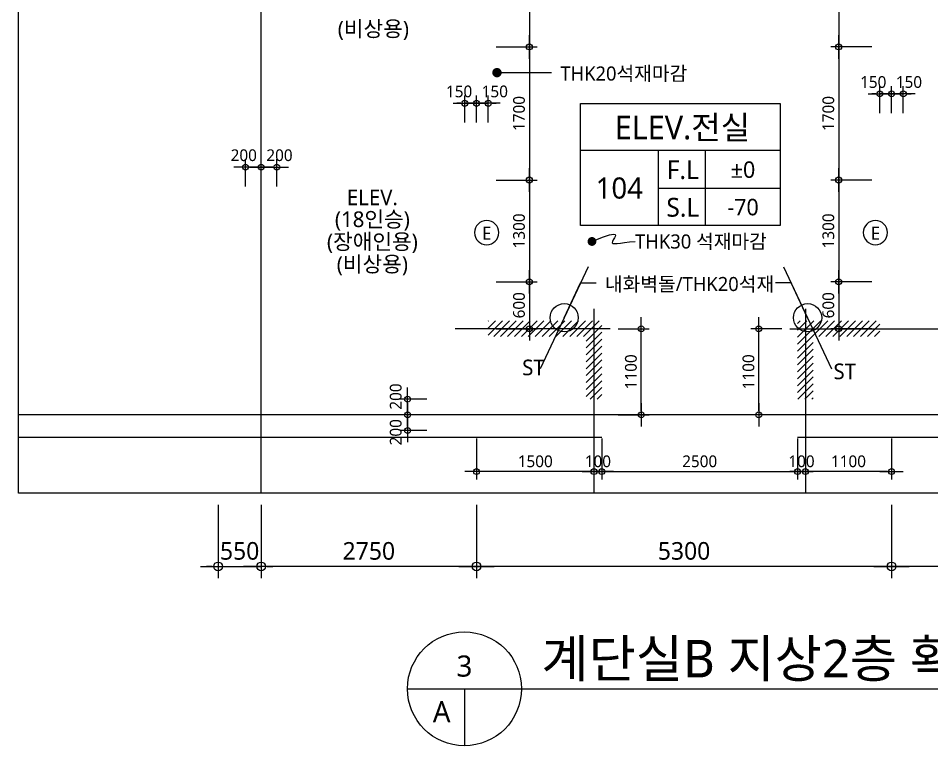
# Model space of a CAD drawing. Header units: millimetres. Extents: x 81033 to 452328, y -17390 to 42241.
# Drawn here: x 172845 to 184510, y 1348 to 10641 of the extents above; entities that cross this region are included whole.
import ezdxf
from ezdxf.enums import TextEntityAlignment as Align

# ---------------------------------------------------------------- set-up
doc = ezdxf.new("R2010")
doc.units = ezdxf.units.MM
doc.header["$LTSCALE"] = 100
doc.header["$MEASUREMENT"] = 0
doc.header["$PDSIZE"] = -10
doc.linetypes.add('CEN', pattern=[62, 60, -1, 0, -1])
doc.layers.get('0').update_dxf_attribs({"linetype": 'CONTINUOUS'})
doc.layers.get('Defpoints').update_dxf_attribs({"color": 171, "linetype": 'CONTINUOUS'})
for name, color, linetype in [('CEN(ST)', 1, 'CEN'), ('HAT 253', 253, 'CONTINUOUS'), ('INS', 251, 'BATTING'), ('LED', 7, 'CONTINUOUS'), ('NDIM', 7, 'CONTINUOUS'), ('SYM', 7, 'CONTINUOUS'), ('TEXT', 3, 'CONTINUOUS'), ('TEXT(MIN)', 7, 'CONTINUOUS'), ('TEXT(NOTE小)', 1, 'CONTINUOUS'), ('TEXT(노트)', 7, 'CONTINUOUS'), ('TEXT(실명)', 3, 'CONTINUOUS'), ('TEXT-기입', 6, 'CONTINUOUS'), ('TITLE', 7, 'CONTINUOUS')]:
    doc.layers.add(name, color=color, linetype=linetype)
doc.styles.add('CGS', font='cgse', dxfattribs={"bigfont": 'cgs'})
doc.styles.add('나눔바른고딕', font='NanumBarunGothic.ttf')
doc.linetypes.add('BATTING', pattern='A,0.0001,-0.1,[134,ltypeshp.shx,S=0.1,R=0,X=-0.1,Y=0],-0.2,[134,ltypeshp.shx,S=0.1,R=180,X=0.1,Y=0],-0.1', length=0.4001)
doc.dimstyles.new('NDIM 1200', dxfattribs={"dimscale": 75, "dimtxt": 3, "dimasz": 1, "dimexe": 2, "dimexo": 2, "dimgap": 1, "dimtad": 1, "dimdec": 0, "dimdsep": 46, "dimtxsty": 'CGS', "dimblk": 'DOT0', "dimcen": 1, "dimdle": 8, "dimclrd": 256, "dimclre": 256, "dimclrt": 256, "dimadec": 0, "dimazin": 0, "dimtfac": 1, "dimtdec": 0, "dimtix": 1, "dimtmove": 2, "dimatfit": 3, "dimldrblk": 'DOT0', "dimfxl": 1, "dimtolj": 1, "dimtzin": 0, "dimlwd": -1, "dimlwe": -1, "dimarcsym": 0})
pattern_1 = [(225, (194869.37, 37288.91), (44.19417, -44.19417), [])]

# ---------------------------------------------------------------- blocks, each defined once
blk = doc.blocks.new('DOT0')
blk.add_line((-3, 0), (3, 0))
at = {"color": 6}
blk.add_circle((0, 0), 0.75, dxfattribs=at)
blk = doc.blocks.new('*D117')
at = {"layer": 'Defpoints', "color": 0, "ltscale": 0.4, "transparency": 16777216}
for p in [(172847, 15775), (170798, 6075), (172847, 6075)]:
    blk.add_point(p, dxfattribs=at)
at = {"layer": 'NDIM', "ltscale": 0.4, "transparency": 16777216}
for p, q in [((172697, 15775), (170648, 15775)), ((170798, 15700), (170798, 6150)), ((172697, 6075), (170648, 6075))]:
    blk.add_line(p, q, dxfattribs=at)
at = {"layer": 'NDIM', "ltscale": 0.4, "transparency": 16777216, "xscale": 75, "yscale": 75, "zscale": 75}
for p, rotation in [((170798, 15775), 90), ((170798, 6075), 270)]:
    blk.add_blockref('DOT0', p, dxfattribs=dict(at, rotation=rotation))
at = {"layer": 'NDIM', "ltscale": 0.4, "transparency": 16777216, "insert": (170600, 10925), "char_height": 225, "attachment_point": 5, "rotation": 90, "style": '나눔바른고딕'}
blk.add_mtext('\\A1;9700', dxfattribs=at)
blk = doc.blocks.new('*D118')
at = {"layer": 'Defpoints', "color": 0, "ltscale": 0.4, "transparency": 16777216}
for p in [(170798, 6075), (172847, 6075), (172847, 5575)]:
    blk.add_point(p, dxfattribs=at)
at = {"layer": 'NDIM', "ltscale": 0.4, "transparency": 16777216}
for p, q in [((170798, 6150), (170798, 6225)), ((172697, 6075), (170648, 6075)), ((170798, 5575), (170798, 6075)), ((172697, 5575), (170648, 5575)), ((170798, 5500), (170798, 5425))]:
    blk.add_line(p, q, dxfattribs=at)
at = {"layer": 'NDIM', "ltscale": 0.4, "transparency": 16777216, "xscale": 75, "yscale": 75, "zscale": 75}
for p, rotation in [((170798, 6075), 270), ((170798, 5575), 90)]:
    blk.add_blockref('DOT0', p, dxfattribs=dict(at, rotation=rotation))
at = {"layer": 'NDIM', "ltscale": 0.4, "transparency": 16777216, "insert": (170600, 5825), "char_height": 225, "attachment_point": 5, "rotation": 90, "style": '나눔바른고딕'}
blk.add_mtext('\\A1;500', dxfattribs=at)
blk = doc.blocks.new('*D120')
at = {"layer": 'Defpoints', "color": 0, "ltscale": 0.4, "transparency": 16777216}
for p in [(172847, 12475), (171323, 6075), (172847, 6075)]:
    blk.add_point(p, dxfattribs=at)
at = {"layer": 'NDIM', "ltscale": 0.4, "transparency": 16777216}
for p, q in [((172697, 12475), (171173, 12475)), ((171323, 12400), (171323, 6150)), ((172697, 6075), (171173, 6075))]:
    blk.add_line(p, q, dxfattribs=at)
at = {"layer": 'NDIM', "ltscale": 0.4, "transparency": 16777216, "xscale": 75, "yscale": 75, "zscale": 75}
for p, rotation in [((171323, 12475), 90), ((171323, 6075), 270)]:
    blk.add_blockref('DOT0', p, dxfattribs=dict(at, rotation=rotation))
at = {"layer": 'NDIM', "ltscale": 0.4, "transparency": 16777216, "insert": (171125, 9275), "char_height": 225, "attachment_point": 5, "rotation": 90, "style": '나눔바른고딕'}
blk.add_mtext('\\A1;6400', dxfattribs=at)
blk = doc.blocks.new('*D121')
at = {"layer": 'Defpoints', "color": 0, "ltscale": 0.4, "transparency": 16777216}
for p in [(178697, 4575), (183997, 4575), (178697, 3639)]:
    blk.add_point(p, dxfattribs=at)
at = {"layer": 'NDIM', "ltscale": 0.4, "transparency": 16777216}
for p, q in [((178697, 4425), (178697, 3489)), ((183997, 4425), (183997, 3489)), ((183922, 3639), (178772, 3639))]:
    blk.add_line(p, q, dxfattribs=at)
at = {"layer": 'NDIM', "ltscale": 0.4, "transparency": 16777216, "xscale": 75, "yscale": 75, "zscale": 75, "rotation": 180}
blk.add_blockref('DOT0', (178697, 3639), dxfattribs=at)
at = {"layer": 'NDIM', "ltscale": 0.4, "transparency": 16777216, "xscale": 75, "yscale": 75, "zscale": 75}
blk.add_blockref('DOT0', (183997, 3639), dxfattribs=at)
at = {"layer": 'NDIM', "ltscale": 0.4, "transparency": 16777216, "insert": (181347, 3836), "char_height": 225, "attachment_point": 5, "style": '나눔바른고딕'}
blk.add_mtext('\\A1;5300', dxfattribs=at)
blk = doc.blocks.new('*D122')
at = {"layer": 'Defpoints', "color": 0, "ltscale": 0.4, "transparency": 16777216}
for p in [(175947, 4575), (178697, 4575), (175947, 3639)]:
    blk.add_point(p, dxfattribs=at)
at = {"layer": 'NDIM', "ltscale": 0.4, "transparency": 16777216}
for p, q in [((175947, 4425), (175947, 3489)), ((178697, 4425), (178697, 3489)), ((178622, 3639), (176022, 3639))]:
    blk.add_line(p, q, dxfattribs=at)
at = {"layer": 'NDIM', "ltscale": 0.4, "transparency": 16777216, "xscale": 75, "yscale": 75, "zscale": 75, "rotation": 180}
blk.add_blockref('DOT0', (175947, 3639), dxfattribs=at)
at = {"layer": 'NDIM', "ltscale": 0.4, "transparency": 16777216, "xscale": 75, "yscale": 75, "zscale": 75}
blk.add_blockref('DOT0', (178697, 3639), dxfattribs=at)
at = {"layer": 'NDIM', "ltscale": 0.4, "transparency": 16777216, "insert": (177322, 3836), "char_height": 225, "attachment_point": 5, "style": '나눔바른고딕'}
blk.add_mtext('\\A1;2750', dxfattribs=at)
blk = doc.blocks.new('*D123')
at = {"layer": 'Defpoints', "color": 0, "ltscale": 0.4, "transparency": 16777216}
for p in [(175397, 4575), (175947, 4575), (175947, 3639)]:
    blk.add_point(p, dxfattribs=at)
at = {"layer": 'NDIM', "ltscale": 0.4, "transparency": 16777216}
for p, q in [((175397, 4425), (175397, 3489)), ((175947, 4425), (175947, 3489)), ((175322, 3639), (175247, 3639)), ((175397, 3639), (175947, 3639)), ((176022, 3639), (176097, 3639))]:
    blk.add_line(p, q, dxfattribs=at)
at = {"layer": 'NDIM', "ltscale": 0.4, "transparency": 16777216, "xscale": 75, "yscale": 75, "zscale": 75}
blk.add_blockref('DOT0', (175397, 3639), dxfattribs=at)
at = {"layer": 'NDIM', "ltscale": 0.4, "transparency": 16777216, "xscale": 75, "yscale": 75, "zscale": 75, "rotation": 180}
blk.add_blockref('DOT0', (175947, 3639), dxfattribs=at)
at = {"layer": 'NDIM', "ltscale": 0.4, "transparency": 16777216, "insert": (175672, 3836), "char_height": 225, "attachment_point": 5, "style": '나눔바른고딕'}
blk.add_mtext('\\A1;550', dxfattribs=at)
blk = doc.blocks.new('*D465')
at = {"layer": 'Defpoints', "color": 0, "ltscale": 0.4, "transparency": 16777216}
for p in [(176147, 8740), (175947, 8392), (176147, 8392)]:
    blk.add_point(p, dxfattribs=at)
at = {"layer": 'NDIM', "ltscale": 0.4, "transparency": 16777216}
for p, q in [((175947, 8492), (175947, 8840)), ((176147, 8492), (176147, 8840)), ((175997, 8740), (176097, 8740))]:
    blk.add_line(p, q, dxfattribs=at)
at = {"layer": 'NDIM', "ltscale": 0.4, "transparency": 16777216, "xscale": 50, "yscale": 50, "zscale": 50, "rotation": 180}
blk.add_blockref('DOT0', (175947, 8740), dxfattribs=at)
at = {"layer": 'NDIM', "ltscale": 0.4, "transparency": 16777216, "xscale": 50, "yscale": 50, "zscale": 50}
blk.add_blockref('DOT0', (176147, 8740), dxfattribs=at)
at = {"layer": 'NDIM', "ltscale": 0.4, "transparency": 16777216, "insert": (176181, 8891), "char_height": 150, "attachment_point": 5, "style": '나눔바른고딕'}
blk.add_mtext('\\A1;200', dxfattribs=at)
blk = doc.blocks.new('*D466')
at = {"layer": 'Defpoints', "color": 0, "ltscale": 0.4, "transparency": 16777216}
for p in [(175747, 8740), (175747, 8392), (175947, 8392)]:
    blk.add_point(p, dxfattribs=at)
at = {"layer": 'NDIM', "ltscale": 0.4, "transparency": 16777216}
for p, q in [((175747, 8492), (175747, 8840)), ((175947, 8492), (175947, 8840)), ((175897, 8740), (175797, 8740))]:
    blk.add_line(p, q, dxfattribs=at)
at = {"layer": 'NDIM', "ltscale": 0.4, "transparency": 16777216, "xscale": 50, "yscale": 50, "zscale": 50, "rotation": 180}
blk.add_blockref('DOT0', (175747, 8740), dxfattribs=at)
at = {"layer": 'NDIM', "ltscale": 0.4, "transparency": 16777216, "xscale": 50, "yscale": 50, "zscale": 50}
blk.add_blockref('DOT0', (175947, 8740), dxfattribs=at)
at = {"layer": 'NDIM', "ltscale": 0.4, "transparency": 16777216, "insert": (175725, 8891), "char_height": 150, "attachment_point": 5, "style": '나눔바른고딕'}
blk.add_mtext('\\A1;200', dxfattribs=at)
blk = doc.blocks.new('*D467')
at = {"layer": 'Defpoints', "color": 0, "ltscale": 0.4, "transparency": 16777216}
for p in [(178847, 9555), (178697, 9208), (178847, 9208)]:
    blk.add_point(p, dxfattribs=at)
at = {"layer": 'NDIM', "ltscale": 0.4, "transparency": 16777216}
for p, q in [((178697, 9308), (178697, 9655)), ((178847, 9308), (178847, 9655)), ((178647, 9555), (178597, 9555)), ((178697, 9555), (178847, 9555)), ((178897, 9555), (178947, 9555))]:
    blk.add_line(p, q, dxfattribs=at)
at = {"layer": 'NDIM', "ltscale": 0.4, "transparency": 16777216, "xscale": 50, "yscale": 50, "zscale": 50}
blk.add_blockref('DOT0', (178697, 9555), dxfattribs=at)
at = {"layer": 'NDIM', "ltscale": 0.4, "transparency": 16777216, "xscale": 50, "yscale": 50, "zscale": 50, "rotation": 180}
blk.add_blockref('DOT0', (178847, 9555), dxfattribs=at)
at = {"layer": 'NDIM', "ltscale": 0.4, "transparency": 16777216, "insert": (178931, 9706), "char_height": 150, "attachment_point": 5, "style": '나눔바른고딕'}
blk.add_mtext('\\A1;150', dxfattribs=at)
blk = doc.blocks.new('*D468')
at = {"layer": 'Defpoints', "color": 0, "ltscale": 0.4, "transparency": 16777216}
for p in [(178547, 9555), (178547, 9208), (178697, 9208)]:
    blk.add_point(p, dxfattribs=at)
at = {"layer": 'NDIM', "ltscale": 0.4, "transparency": 16777216}
for p, q in [((178547, 9308), (178547, 9655)), ((178697, 9308), (178697, 9655)), ((178497, 9555), (178447, 9555)), ((178697, 9555), (178547, 9555)), ((178747, 9555), (178797, 9555))]:
    blk.add_line(p, q, dxfattribs=at)
at = {"layer": 'NDIM', "ltscale": 0.4, "transparency": 16777216, "xscale": 50, "yscale": 50, "zscale": 50}
blk.add_blockref('DOT0', (178547, 9555), dxfattribs=at)
at = {"layer": 'NDIM', "ltscale": 0.4, "transparency": 16777216, "xscale": 50, "yscale": 50, "zscale": 50, "rotation": 180}
blk.add_blockref('DOT0', (178697, 9555), dxfattribs=at)
at = {"layer": 'NDIM', "ltscale": 0.4, "transparency": 16777216, "insert": (178475, 9706), "char_height": 150, "attachment_point": 5, "style": '나눔바른고딕'}
blk.add_mtext('\\A1;150', dxfattribs=at)
blk = doc.blocks.new('*D469')
at = {"layer": 'Defpoints', "color": 0, "ltscale": 0.4, "transparency": 16777216}
for p in [(178847, 11575), (178847, 10275), (179372, 10275)]:
    blk.add_point(p, dxfattribs=at)
at = {"layer": 'NDIM', "ltscale": 0.4, "transparency": 16777216}
for p, q in [((178947, 11575), (179472, 11575)), ((179372, 11525), (179372, 10325)), ((178947, 10275), (179472, 10275))]:
    blk.add_line(p, q, dxfattribs=at)
at = {"layer": 'NDIM', "ltscale": 0.4, "transparency": 16777216, "xscale": 50, "yscale": 50, "zscale": 50}
for p, rotation in [((179372, 11575), 90), ((179372, 10275), 270)]:
    blk.add_blockref('DOT0', p, dxfattribs=dict(at, rotation=rotation))
at = {"layer": 'NDIM', "ltscale": 0.4, "transparency": 16777216, "insert": (179240, 10925), "char_height": 150, "attachment_point": 5, "rotation": 90, "style": '나눔바른고딕'}
blk.add_mtext('\\A1;1300', dxfattribs=at)
blk = doc.blocks.new('*D470')
at = {"layer": 'Defpoints', "color": 0, "ltscale": 0.4, "transparency": 16777216}
for p in [(178847, 10275), (178847, 8575), (179372, 8575)]:
    blk.add_point(p, dxfattribs=at)
at = {"layer": 'NDIM', "ltscale": 0.4, "transparency": 16777216}
for p, q in [((178947, 10275), (179472, 10275)), ((179372, 10225), (179372, 8625)), ((178947, 8575), (179472, 8575))]:
    blk.add_line(p, q, dxfattribs=at)
at = {"layer": 'NDIM', "ltscale": 0.4, "transparency": 16777216, "xscale": 50, "yscale": 50, "zscale": 50}
for p, rotation in [((179372, 10275), 90), ((179372, 8575), 270)]:
    blk.add_blockref('DOT0', p, dxfattribs=dict(at, rotation=rotation))
at = {"layer": 'NDIM', "ltscale": 0.4, "transparency": 16777216, "insert": (179240, 9425), "char_height": 150, "attachment_point": 5, "rotation": 90, "style": '나눔바른고딕'}
blk.add_mtext('\\A1;1700', dxfattribs=at)
blk = doc.blocks.new('*D471')
at = {"layer": 'Defpoints', "color": 0, "ltscale": 0.4, "transparency": 16777216}
for p in [(178847, 8575), (178847, 7275), (179372, 7275)]:
    blk.add_point(p, dxfattribs=at)
at = {"layer": 'NDIM', "ltscale": 0.4, "transparency": 16777216}
for p, q in [((178947, 8575), (179472, 8575)), ((179372, 8525), (179372, 7325)), ((178947, 7275), (179472, 7275))]:
    blk.add_line(p, q, dxfattribs=at)
at = {"layer": 'NDIM', "ltscale": 0.4, "transparency": 16777216, "xscale": 50, "yscale": 50, "zscale": 50}
for p, rotation in [((179372, 8575), 90), ((179372, 7275), 270)]:
    blk.add_blockref('DOT0', p, dxfattribs=dict(at, rotation=rotation))
at = {"layer": 'NDIM', "ltscale": 0.4, "transparency": 16777216, "insert": (179240, 7925), "char_height": 150, "attachment_point": 5, "rotation": 90, "style": '나눔바른고딕'}
blk.add_mtext('\\A1;1300', dxfattribs=at)
blk = doc.blocks.new('*D472')
at = {"layer": 'Defpoints', "color": 0, "ltscale": 0.4, "transparency": 16777216}
for p in [(178847, 7275), (178847, 6675), (179372, 6675)]:
    blk.add_point(p, dxfattribs=at)
at = {"layer": 'NDIM', "ltscale": 0.4, "transparency": 16777216}
for p, q in [((178947, 7275), (179472, 7275)), ((179372, 7225), (179372, 6725)), ((178947, 6675), (179472, 6675))]:
    blk.add_line(p, q, dxfattribs=at)
at = {"layer": 'NDIM', "ltscale": 0.4, "transparency": 16777216, "xscale": 50, "yscale": 50, "zscale": 50}
for p, rotation in [((179372, 7275), 90), ((179372, 6675), 270)]:
    blk.add_blockref('DOT0', p, dxfattribs=dict(at, rotation=rotation))
at = {"layer": 'NDIM', "ltscale": 0.4, "transparency": 16777216, "insert": (179240, 6975), "char_height": 150, "attachment_point": 5, "rotation": 90, "style": '나눔바른고딕'}
blk.add_mtext('\\A1;600', dxfattribs=at)
blk = doc.blocks.new('*D474')
at = {"layer": 'Defpoints', "color": 0, "ltscale": 0.4, "transparency": 16777216}
for p in [(183847, 9675), (183847, 9328), (183997, 9328)]:
    blk.add_point(p, dxfattribs=at)
at = {"layer": 'NDIM', "ltscale": 0.4, "transparency": 16777216}
for p, q in [((183847, 9428), (183847, 9775)), ((183997, 9428), (183997, 9775)), ((183797, 9675), (183747, 9675)), ((183997, 9675), (183847, 9675)), ((184047, 9675), (184097, 9675))]:
    blk.add_line(p, q, dxfattribs=at)
at = {"layer": 'NDIM', "ltscale": 0.4, "transparency": 16777216, "xscale": 50, "yscale": 50, "zscale": 50}
blk.add_blockref('DOT0', (183847, 9675), dxfattribs=at)
at = {"layer": 'NDIM', "ltscale": 0.4, "transparency": 16777216, "xscale": 50, "yscale": 50, "zscale": 50, "rotation": 180}
blk.add_blockref('DOT0', (183997, 9675), dxfattribs=at)
at = {"layer": 'NDIM', "ltscale": 0.4, "transparency": 16777216, "insert": (183763, 9826), "char_height": 150, "attachment_point": 5, "style": '나눔바른고딕'}
blk.add_mtext('\\A1;150', dxfattribs=at)
blk = doc.blocks.new('*D475')
at = {"layer": 'Defpoints', "color": 0, "ltscale": 0.4, "transparency": 16777216}
for p in [(184147, 9675), (183997, 9328), (184147, 9328)]:
    blk.add_point(p, dxfattribs=at)
at = {"layer": 'NDIM', "ltscale": 0.4, "transparency": 16777216}
for p, q in [((183997, 9428), (183997, 9775)), ((184147, 9428), (184147, 9775)), ((183947, 9675), (183897, 9675)), ((183997, 9675), (184147, 9675)), ((184197, 9675), (184247, 9675))]:
    blk.add_line(p, q, dxfattribs=at)
at = {"layer": 'NDIM', "ltscale": 0.4, "transparency": 16777216, "xscale": 50, "yscale": 50, "zscale": 50}
blk.add_blockref('DOT0', (183997, 9675), dxfattribs=at)
at = {"layer": 'NDIM', "ltscale": 0.4, "transparency": 16777216, "xscale": 50, "yscale": 50, "zscale": 50, "rotation": 180}
blk.add_blockref('DOT0', (184147, 9675), dxfattribs=at)
at = {"layer": 'NDIM', "ltscale": 0.4, "transparency": 16777216, "insert": (184219, 9826), "char_height": 150, "attachment_point": 5, "style": '나눔바른고딕'}
blk.add_mtext('\\A1;150', dxfattribs=at)
blk = doc.blocks.new('*D476')
at = {"layer": 'Defpoints', "color": 0, "ltscale": 0.4, "transparency": 16777216}
for p in [(183847, 11575), (183322, 10275), (183847, 10275)]:
    blk.add_point(p, dxfattribs=at)
at = {"layer": 'NDIM', "ltscale": 0.4, "transparency": 16777216}
for p, q in [((183747, 11575), (183222, 11575)), ((183322, 11525), (183322, 10325)), ((183747, 10275), (183222, 10275))]:
    blk.add_line(p, q, dxfattribs=at)
at = {"layer": 'NDIM', "ltscale": 0.4, "transparency": 16777216, "xscale": 50, "yscale": 50, "zscale": 50}
for p, rotation in [((183322, 11575), 90), ((183322, 10275), 270)]:
    blk.add_blockref('DOT0', p, dxfattribs=dict(at, rotation=rotation))
at = {"layer": 'NDIM', "ltscale": 0.4, "transparency": 16777216, "insert": (183190, 10925), "char_height": 150, "attachment_point": 5, "rotation": 90, "style": '나눔바른고딕'}
blk.add_mtext('\\A1;1300', dxfattribs=at)
blk = doc.blocks.new('*D477')
at = {"layer": 'Defpoints', "color": 0, "ltscale": 0.4, "transparency": 16777216}
for p in [(183847, 10275), (183322, 8575), (183847, 8575)]:
    blk.add_point(p, dxfattribs=at)
at = {"layer": 'NDIM', "ltscale": 0.4, "transparency": 16777216}
for p, q in [((183747, 10275), (183222, 10275)), ((183322, 10225), (183322, 8625)), ((183747, 8575), (183222, 8575))]:
    blk.add_line(p, q, dxfattribs=at)
at = {"layer": 'NDIM', "ltscale": 0.4, "transparency": 16777216, "xscale": 50, "yscale": 50, "zscale": 50}
for p, rotation in [((183322, 10275), 90), ((183322, 8575), 270)]:
    blk.add_blockref('DOT0', p, dxfattribs=dict(at, rotation=rotation))
at = {"layer": 'NDIM', "ltscale": 0.4, "transparency": 16777216, "insert": (183190, 9425), "char_height": 150, "attachment_point": 5, "rotation": 90, "style": '나눔바른고딕'}
blk.add_mtext('\\A1;1700', dxfattribs=at)
blk = doc.blocks.new('*D478')
at = {"layer": 'Defpoints', "color": 0, "ltscale": 0.4, "transparency": 16777216}
for p in [(183847, 8575), (183322, 7275), (183847, 7275)]:
    blk.add_point(p, dxfattribs=at)
at = {"layer": 'NDIM', "ltscale": 0.4, "transparency": 16777216}
for p, q in [((183747, 8575), (183222, 8575)), ((183322, 8525), (183322, 7325)), ((183747, 7275), (183222, 7275))]:
    blk.add_line(p, q, dxfattribs=at)
at = {"layer": 'NDIM', "ltscale": 0.4, "transparency": 16777216, "xscale": 50, "yscale": 50, "zscale": 50}
for p, rotation in [((183322, 8575), 90), ((183322, 7275), 270)]:
    blk.add_blockref('DOT0', p, dxfattribs=dict(at, rotation=rotation))
at = {"layer": 'NDIM', "ltscale": 0.4, "transparency": 16777216, "insert": (183190, 7925), "char_height": 150, "attachment_point": 5, "rotation": 90, "style": '나눔바른고딕'}
blk.add_mtext('\\A1;1300', dxfattribs=at)
blk = doc.blocks.new('*D479')
at = {"layer": 'Defpoints', "color": 0, "ltscale": 0.4, "transparency": 16777216}
for p in [(183847, 7275), (183322, 6675), (183847, 6675)]:
    blk.add_point(p, dxfattribs=at)
at = {"layer": 'NDIM', "ltscale": 0.4, "transparency": 16777216}
for p, q in [((183747, 7275), (183222, 7275)), ((183322, 7225), (183322, 6725)), ((183747, 6675), (183222, 6675))]:
    blk.add_line(p, q, dxfattribs=at)
at = {"layer": 'NDIM', "ltscale": 0.4, "transparency": 16777216, "xscale": 50, "yscale": 50, "zscale": 50}
for p, rotation in [((183322, 7275), 90), ((183322, 6675), 270)]:
    blk.add_blockref('DOT0', p, dxfattribs=dict(at, rotation=rotation))
at = {"layer": 'NDIM', "ltscale": 0.4, "transparency": 16777216, "insert": (183190, 6975), "char_height": 150, "attachment_point": 5, "rotation": 90, "style": '나눔바른고딕'}
blk.add_mtext('\\A1;600', dxfattribs=at)
blk = doc.blocks.new('*D484')
at = {"layer": 'Defpoints', "color": 0, "ltscale": 0.4, "transparency": 16777216}
for p in [(182897, 5375), (183997, 5375), (182897, 4850)]:
    blk.add_point(p, dxfattribs=at)
at = {"layer": 'NDIM', "ltscale": 0.4, "transparency": 16777216}
for p, q in [((182897, 5275), (182897, 4750)), ((183997, 5275), (183997, 4750)), ((183947, 4850), (182947, 4850))]:
    blk.add_line(p, q, dxfattribs=at)
at = {"layer": 'NDIM', "ltscale": 0.4, "transparency": 16777216, "xscale": 50, "yscale": 50, "zscale": 50, "rotation": 180}
blk.add_blockref('DOT0', (182897, 4850), dxfattribs=at)
at = {"layer": 'NDIM', "ltscale": 0.4, "transparency": 16777216, "xscale": 50, "yscale": 50, "zscale": 50}
blk.add_blockref('DOT0', (183997, 4850), dxfattribs=at)
at = {"layer": 'NDIM', "ltscale": 0.4, "transparency": 16777216, "insert": (183447, 4981), "char_height": 150, "attachment_point": 5, "style": '나눔바른고딕'}
blk.add_mtext('\\A1;1100', dxfattribs=at)
blk = doc.blocks.new('*D485')
at = {"layer": 'Defpoints', "color": 0, "ltscale": 0.4, "transparency": 16777216}
for p in [(178697, 5375), (180197, 5375), (178697, 4850)]:
    blk.add_point(p, dxfattribs=at)
at = {"layer": 'NDIM', "ltscale": 0.4, "transparency": 16777216}
for p, q in [((178697, 5275), (178697, 4750)), ((180197, 5275), (180197, 4750)), ((180147, 4850), (178747, 4850))]:
    blk.add_line(p, q, dxfattribs=at)
at = {"layer": 'NDIM', "ltscale": 0.4, "transparency": 16777216, "xscale": 50, "yscale": 50, "zscale": 50, "rotation": 180}
blk.add_blockref('DOT0', (178697, 4850), dxfattribs=at)
at = {"layer": 'NDIM', "ltscale": 0.4, "transparency": 16777216, "xscale": 50, "yscale": 50, "zscale": 50}
blk.add_blockref('DOT0', (180197, 4850), dxfattribs=at)
at = {"layer": 'NDIM', "ltscale": 0.4, "transparency": 16777216, "insert": (179447, 4981), "char_height": 150, "attachment_point": 5, "style": '나눔바른고딕'}
blk.add_mtext('\\A1;1500', dxfattribs=at)
blk = doc.blocks.new('*D486')
at = {"layer": 'Defpoints', "color": 0, "ltscale": 0.4, "transparency": 16777216}
for p in [(180405, 6675), (180800, 6675), (180405, 5575)]:
    blk.add_point(p, dxfattribs=at)
at = {"layer": 'NDIM', "ltscale": 0.4, "transparency": 16777216}
for p, q in [((180505, 6675), (180900, 6675)), ((180800, 5625), (180800, 6625)), ((180505, 5575), (180900, 5575))]:
    blk.add_line(p, q, dxfattribs=at)
at = {"layer": 'NDIM', "ltscale": 0.4, "transparency": 16777216, "xscale": 50, "yscale": 50, "zscale": 50}
for p, rotation in [((180800, 6675), 90), ((180800, 5575), 270)]:
    blk.add_blockref('DOT0', p, dxfattribs=dict(at, rotation=rotation))
at = {"layer": 'NDIM', "ltscale": 0.4, "transparency": 16777216, "insert": (180669, 6125), "char_height": 150, "attachment_point": 5, "rotation": 90, "style": '나눔바른고딕'}
blk.add_mtext('\\A1;1100', dxfattribs=at)
blk = doc.blocks.new('*D487')
at = {"layer": 'Defpoints', "color": 0, "ltscale": 0.4, "transparency": 16777216}
for p in [(182301, 6675), (182696, 6675), (182696, 5575)]:
    blk.add_point(p, dxfattribs=at)
at = {"layer": 'NDIM', "ltscale": 0.4, "transparency": 16777216}
for p, q in [((182596, 6675), (182201, 6675)), ((182301, 5625), (182301, 6625)), ((182596, 5575), (182201, 5575))]:
    blk.add_line(p, q, dxfattribs=at)
at = {"layer": 'NDIM', "ltscale": 0.4, "transparency": 16777216, "xscale": 50, "yscale": 50, "zscale": 50}
for p, rotation in [((182301, 6675), 90), ((182301, 5575), 270)]:
    blk.add_blockref('DOT0', p, dxfattribs=dict(at, rotation=rotation))
at = {"layer": 'NDIM', "ltscale": 0.4, "transparency": 16777216, "insert": (182170, 6125), "char_height": 150, "attachment_point": 5, "rotation": 90, "style": '나눔바른고딕'}
blk.add_mtext('\\A1;1100', dxfattribs=at)
blk = doc.blocks.new('*D488')
at = {"layer": 'Defpoints', "color": 0, "ltscale": 0.4, "transparency": 16777216}
for p in [(177817, 5775), (178164, 5775), (178164, 5575)]:
    blk.add_point(p, dxfattribs=at)
at = {"layer": 'NDIM', "ltscale": 0.4, "transparency": 16777216}
for p, q in [((178064, 5775), (177717, 5775)), ((177817, 5625), (177817, 5725)), ((178064, 5575), (177717, 5575))]:
    blk.add_line(p, q, dxfattribs=at)
at = {"layer": 'NDIM', "ltscale": 0.4, "transparency": 16777216, "xscale": 50, "yscale": 50, "zscale": 50}
for p, rotation in [((177817, 5775), 90), ((177817, 5575), 270)]:
    blk.add_blockref('DOT0', p, dxfattribs=dict(at, rotation=rotation))
at = {"layer": 'NDIM', "ltscale": 0.4, "transparency": 16777216, "insert": (177666, 5809), "char_height": 150, "attachment_point": 5, "rotation": 90, "style": '나눔바른고딕'}
blk.add_mtext('\\A1;200', dxfattribs=at)
blk = doc.blocks.new('*D489')
at = {"layer": 'Defpoints', "color": 0, "ltscale": 0.4, "transparency": 16777216}
for p in [(178164, 5575), (177817, 5375), (178164, 5375)]:
    blk.add_point(p, dxfattribs=at)
at = {"layer": 'NDIM', "ltscale": 0.4, "transparency": 16777216}
for p, q in [((178064, 5575), (177717, 5575)), ((177817, 5525), (177817, 5425)), ((178064, 5375), (177717, 5375))]:
    blk.add_line(p, q, dxfattribs=at)
at = {"layer": 'NDIM', "ltscale": 0.4, "transparency": 16777216, "xscale": 50, "yscale": 50, "zscale": 50}
for p, rotation in [((177817, 5575), 90), ((177817, 5375), 270)]:
    blk.add_blockref('DOT0', p, dxfattribs=dict(at, rotation=rotation))
at = {"layer": 'NDIM', "ltscale": 0.4, "transparency": 16777216, "insert": (177666, 5353), "char_height": 150, "attachment_point": 5, "rotation": 90, "style": '나눔바른고딕'}
blk.add_mtext('\\A1;200', dxfattribs=at)
blk = doc.blocks.new('A$C51E23882')
at = {"layer": 'TITLE'}
blk.add_lwpolyline([(8500, 0), (0, 0), (0, 5200), (8500, 5200)], close=True, dxfattribs=at)
for points in [[(8500, 3200), (0, 3200)], [(3300, 3200), (3300, 0)], [(5300, 3200), (5300, 0)], [(3300, 1600), (8500, 1600)]]:
    blk.add_lwpolyline(points, dxfattribs=at)
at = {"layer": 'TITLE', "style": '나눔바른고딕'}
for s, p in [('F.L', (4352, 2378)), ('S.L', (4352, 778))]:
    blk.add_text(s, height=800, dxfattribs=at).set_placement(p, align=Align.MIDDLE)
blk = doc.blocks.new('_Dot')
at = {"color": 0, "linetype": 'ByBlock', "lineweight": -2}
blk.add_line((-0.5, 0), (-1, 0), dxfattribs=at)
at = {"color": 0, "linetype": 'ByBlock', "const_width": 0.5}
blk.add_lwpolyline([(-0.25, 0, 1), (0.25, 0, 1)], format="xyb", close=True, dxfattribs=at)
blk = doc.blocks.new('E')
at = {"layer": 'TEXT(NOTE小)'}
blk.add_circle((287, -86), 155, dxfattribs=at)
at = {"layer": 'TEXT(NOTE小)', "style": '나눔바른고딕'}
blk.add_text('E', height=165, dxfattribs=at).set_placement((288, -79), align=Align.MIDDLE_CENTER)
blk = doc.blocks.new('*D509')
at = {"layer": 'Defpoints', "color": 0, "ltscale": 0.4, "transparency": 16777216}
for p in [(180197, 5375), (180297, 5375), (180297, 4850)]:
    blk.add_point(p, dxfattribs=at)
at = {"layer": 'NDIM', "ltscale": 0.4, "transparency": 16777216}
for p, q in [((180197, 5275), (180197, 4750)), ((180297, 5275), (180297, 4750)), ((180147, 4850), (180097, 4850)), ((180197, 4850), (180297, 4850)), ((180347, 4850), (180397, 4850))]:
    blk.add_line(p, q, dxfattribs=at)
at = {"layer": 'NDIM', "ltscale": 0.4, "transparency": 16777216, "xscale": 50, "yscale": 50, "zscale": 50}
blk.add_blockref('DOT0', (180197, 4850), dxfattribs=at)
at = {"layer": 'NDIM', "ltscale": 0.4, "transparency": 16777216, "xscale": 50, "yscale": 50, "zscale": 50, "rotation": 180}
blk.add_blockref('DOT0', (180297, 4850), dxfattribs=at)
at = {"layer": 'NDIM', "ltscale": 0.4, "transparency": 16777216, "insert": (180247, 4981), "char_height": 150, "attachment_point": 5, "style": '나눔바른고딕'}
blk.add_mtext('\\A1;100', dxfattribs=at)
blk = doc.blocks.new('*D510')
at = {"layer": 'Defpoints', "color": 0, "ltscale": 0.4, "transparency": 16777216}
for p in [(180297, 5375), (182797, 5375), (182797, 4850)]:
    blk.add_point(p, dxfattribs=at)
at = {"layer": 'NDIM', "ltscale": 0.4, "transparency": 16777216}
for p, q in [((180297, 5275), (180297, 4750)), ((182797, 5275), (182797, 4750)), ((180347, 4850), (182747, 4850))]:
    blk.add_line(p, q, dxfattribs=at)
at = {"layer": 'NDIM', "ltscale": 0.4, "transparency": 16777216, "xscale": 50, "yscale": 50, "zscale": 50, "rotation": 180}
blk.add_blockref('DOT0', (180297, 4850), dxfattribs=at)
at = {"layer": 'NDIM', "ltscale": 0.4, "transparency": 16777216, "xscale": 50, "yscale": 50, "zscale": 50}
blk.add_blockref('DOT0', (182797, 4850), dxfattribs=at)
at = {"layer": 'NDIM', "ltscale": 0.4, "transparency": 16777216, "insert": (181547, 4981), "char_height": 150, "attachment_point": 5, "style": '나눔바른고딕'}
blk.add_mtext('\\A1;2500', dxfattribs=at)
blk = doc.blocks.new('*D511')
at = {"layer": 'Defpoints', "color": 0, "ltscale": 0.4, "transparency": 16777216}
for p in [(182797, 5375), (182897, 5375), (182897, 4850)]:
    blk.add_point(p, dxfattribs=at)
at = {"layer": 'NDIM', "ltscale": 0.4, "transparency": 16777216}
for p, q in [((182797, 5275), (182797, 4750)), ((182897, 5275), (182897, 4750)), ((182747, 4850), (182697, 4850)), ((182797, 4850), (182897, 4850)), ((182947, 4850), (182997, 4850))]:
    blk.add_line(p, q, dxfattribs=at)
at = {"layer": 'NDIM', "ltscale": 0.4, "transparency": 16777216, "xscale": 50, "yscale": 50, "zscale": 50}
blk.add_blockref('DOT0', (182797, 4850), dxfattribs=at)
at = {"layer": 'NDIM', "ltscale": 0.4, "transparency": 16777216, "xscale": 50, "yscale": 50, "zscale": 50, "rotation": 180}
blk.add_blockref('DOT0', (182897, 4850), dxfattribs=at)
at = {"layer": 'NDIM', "ltscale": 0.4, "transparency": 16777216, "insert": (182847, 4981), "char_height": 150, "attachment_point": 5, "style": '나눔바른고딕'}
blk.add_mtext('\\A1;100', dxfattribs=at)
blk = doc.blocks.new('*D570')
at = {"layer": 'Defpoints', "color": 0, "ltscale": 0.4, "transparency": 16777216}
for p in [(183997, 4575), (186397, 4575), (183997, 3639)]:
    blk.add_point(p, dxfattribs=at)
at = {"layer": 'NDIM', "ltscale": 0.4, "transparency": 16777216}
for p, q in [((183997, 4425), (183997, 3489)), ((186397, 4425), (186397, 3489)), ((186322, 3639), (184072, 3639))]:
    blk.add_line(p, q, dxfattribs=at)
at = {"layer": 'NDIM', "ltscale": 0.4, "transparency": 16777216, "xscale": 75, "yscale": 75, "zscale": 75, "rotation": 180}
blk.add_blockref('DOT0', (183997, 3639), dxfattribs=at)
at = {"layer": 'NDIM', "ltscale": 0.4, "transparency": 16777216, "xscale": 75, "yscale": 75, "zscale": 75}
blk.add_blockref('DOT0', (186397, 3639), dxfattribs=at)
at = {"layer": 'NDIM', "ltscale": 0.4, "transparency": 16777216, "insert": (185197, 3836), "char_height": 225, "attachment_point": 5, "style": '나눔바른고딕'}
blk.add_mtext('\\A1;2400', dxfattribs=at)

msp = doc.modelspace()

# ---------------------------------------------------------------- hatches: boundary and pattern name
at = {"layer": 'HAT 253'}
h = msp.add_hatch(dxfattribs=at)
h.set_pattern_fill('ANSI31', color=256, scale=500, angle=180)
h.set_pattern_definition(pattern_1)
h.paths.add_polyline_path([(180096.9, 5774.8), (180296.9, 5774.8), (180296.9, 6774.8), (178846.9, 6774.8), (178846.9, 6574.8), (180096.9, 6574.8)])
h = msp.add_hatch(dxfattribs=at)
h.set_pattern_fill('ANSI31', color=256, scale=500, angle=180)
h.set_pattern_definition(pattern_1)
h.paths.add_polyline_path([(182996.9, 5774.8), (182796.9, 5774.8), (182796.9, 6774.8), (183846.9, 6774.8), (183846.9, 6574.8), (182996.9, 6574.8)])

# ---------------------------------------------------------------- linework, layer by layer
at = {"layer": 'CEN(ST)', "ltscale": 10000}
for p, q in [((175946.9, 4574.8), (175946.9, 19067.4)), ((180196.9, 6931.2), (180196.9, 4574.8)), ((182896.9, 6931.2), (182896.9, 4574.8)), ((180405, 6674.8), (178426.4, 6674.8)), ((182696.4, 6674.8), (184667.5, 6674.8)), ((192346.9, 5574.8), (172846.9, 5574.8))]:
    msp.add_line(p, q, dxfattribs=at)
at = {"layer": 'Defpoints', "ltscale": 10000}
msp.add_lwpolyline([(172846.9, 19067.4), (192346.9, 19067.4), (192346.9, 4574.8), (172846.9, 4574.8)], close=True, dxfattribs=at)
at = {"layer": 'INS', "ltscale": 0.9}
for points in [[(180296.9, 5287.3), (172846.9, 5287.3)], [(186996.9, 5287.3), (182796.9, 5287.3)]]:
    msp.add_lwpolyline(points, dxfattribs=at)
at = {"layer": 'LED', "const_width": 56.2}
msp.add_lwpolyline([(180171.1, 7818.2, -1), (180171.1, 7761.9, -1)], format="xyb", close=True, dxfattribs=at)
at = {"layer": 'LED'}
msp.add_lwpolyline([(180171.1, 7790.1), (180305, 7845.9), (180393.7, 7876), (180445.4, 7885.3), (180468.2, 7878.5), (180470.1, 7860.6), (180459.4, 7836.3), (180444, 7810.6), (180432.1, 7788.2), (180430.5, 7773.1), (180440.2, 7764.9), (180461, 7762.3), (180492.7, 7764.2), (180534.9, 7769.2), (180587.4, 7776), (180650, 7783.4), (180722.3, 7790.1)], dxfattribs=at)
at = {"layer": 'NDIM', "ltscale": 10000}
msp.add_lwpolyline([(179078.3, 9946.8), (179655.3, 9946.8)], dxfattribs=at)
at = {"layer": 'SYM'}
for p, q in [((177815.8, 2075.6), (187944.7, 2075.6)), ((178543.1, 2075.6), (178543.1, 1348.4))]:
    msp.add_line(p, q, dxfattribs=at)
msp.add_circle((178543.1, 2075.6), 727.3, dxfattribs=at)

# ---------------------------------------------------------------- block references
at = {"xscale": 0.3, "yscale": 0.3, "zscale": 0.3}
msp.add_blockref('A$C51E23882', (180025.5, 7992.9), dxfattribs=at)
at = {"layer": 'CEN(ST)', "xscale": -1, "rotation": 180}
for p in [(178539.6, 7817.5), (183503.9, 7817.5)]:
    msp.add_blockref('E', p, dxfattribs=at)
at = {"layer": 'NDIM', "ltscale": 10000, "xscale": -120, "yscale": 120, "zscale": 120}
msp.add_blockref('_Dot', (178958.3, 9946.8), dxfattribs=at)

# ---------------------------------------------------------------- texts
at = {"layer": 'TEXT', "style": '나눔바른고딕'}
msp.add_text('계단실B 지상2층 확대 평면도', height=480, dxfattribs=at).set_placement((187404.4, 2461.1), align=Align.MIDDLE_RIGHT)
for s, p in [('3', (178543.1, 2366.5)), ('A', (178252.2, 1784.7))]:
    msp.add_text(s, height=270, dxfattribs=at).set_placement(p, align=Align.MIDDLE)
at = {"layer": 'TEXT(MIN)', "style": '나눔바른고딕'}
for s, p in [('THK20석재마감', (181388.1, 9935.4)), ('내화벽돌/THK20석재', (182497.3, 7246.5))]:
    msp.add_text(s, height=180, dxfattribs=at).set_placement(p, align=Align.MIDDLE_RIGHT)
msp.add_text('THK30 석재마감', height=180, dxfattribs=at).set_placement((180722.3, 7790.1), align=Align.MIDDLE_LEFT)
for p in [(179424.2, 6180.7), (183399.2, 6130.7)]:
    msp.add_text('ST', height=200, dxfattribs=at).set_placement(p, align=Align.MIDDLE_CENTER)
at = {"layer": 'TEXT(노트)', "style": '나눔바른고딕'}
for s, p in [('(비상용)', (177379.9, 10498.1)), ('ELEV.', (177367.2, 8351.6)), ('(18인승)', (177367.2, 8064.9)), ('(장애인용)', (177367.2, 7778.3)), ('(비상용)', (177367.2, 7491.6))]:
    msp.add_text(s, height=200, dxfattribs=at).set_placement(p, align=Align.MIDDLE)
at = {"layer": 'TEXT(실명)', "style": '나눔바른고딕'}
msp.add_text('ELEV.전실', height=300, dxfattribs=at).set_placement((181326.8, 9251.1), align=Align.MIDDLE)
at = {"layer": 'TEXT-기입', "style": '나눔바른고딕'}
for s, height, p in [('±0', 210, (182100.1, 8708.3)), ('104', 270, (180520.5, 8472.9)), ('-70', 210, (182100.3, 8229.2))]:
    msp.add_text(s, height=height, dxfattribs=at).set_placement(p, align=Align.MIDDLE)

# ---------------------------------------------------------------- dimensions: what is measured, and where the dimension line sits
at = {"layer": 'NDIM', "ltscale": 0.4}
for base, p1, p2, angle, override, picture, middle in [((170797.6, 6074.8), (172846.9, 15774.8), (172846.9, 6074.8), 270, {"dimtxsty": '나눔바른고딕'}, '*D117', (170600.3, 10924.8)), ((171322.6, 6074.8), (172846.9, 12474.8), (172846.9, 6074.8), 270, {"dimtxsty": '나눔바른고딕'}, '*D120', (171125.3, 9274.8)), ((179371.9, 10274.8), (178846.9, 11574.8), (178846.9, 10274.8), 270, {"dimscale": 50, "dimtxsty": '나눔바른고딕'}, '*D469', (179240.4, 10924.8)), ((183321.9, 10274.8), (183846.9, 11574.8), (183846.9, 10274.8), 270, {"dimscale": 50, "dimtxsty": '나눔바른고딕'}, '*D476', (183190.4, 10924.8)), ((179371.9, 8574.8), (178846.9, 10274.8), (178846.9, 8574.8), 270, {"dimscale": 50, "dimtxsty": '나눔바른고딕'}, '*D470', (179240.5, 9424.8)), ((183321.9, 8574.8), (183846.9, 10274.8), (183846.9, 8574.8), 270, {"dimscale": 50, "dimtxsty": '나눔바른고딕'}, '*D477', (183190.5, 9424.8)), ((179371.9, 7274.8), (178846.9, 8574.8), (178846.9, 7274.8), 270, {"dimscale": 50, "dimtxsty": '나눔바른고딕'}, '*D471', (179240.4, 7924.8)), ((183321.9, 7274.8), (183846.9, 8574.8), (183846.9, 7274.8), 270, {"dimscale": 50, "dimtxsty": '나눔바른고딕'}, '*D478', (183190.4, 7924.8)), ((179371.9, 6674.8), (178846.9, 7274.8), (178846.9, 6674.8), 270, {"dimscale": 50, "dimtxsty": '나눔바른고딕'}, '*D472', (179240.4, 6974.8)), ((183321.9, 6674.8), (183846.9, 7274.8), (183846.9, 6674.8), 270, {"dimscale": 50, "dimtxsty": '나눔바른고딕'}, '*D479', (183190.4, 6974.8)), ((180800, 6674.8), (180405, 5574.8), (180405, 6674.8), 90, {"dimscale": 50, "dimtxsty": '나눔바른고딕'}, '*D486', (180668.5, 6124.8)), ((182301.4, 6674.8), (182696.4, 5574.8), (182696.4, 6674.8), 90, {"dimscale": 50, "dimtxsty": '나눔바른고딕'}, '*D487', (182169.9, 6124.8)), ((170797.6, 6074.8), (172846.9, 5574.8), (172846.9, 6074.8), 90, {"dimtxsty": '나눔바른고딕'}, '*D118', (170600.5, 5824.8)), ((178696.9, 4849.8), (180196.9, 5374.8), (178696.9, 5374.8), 180, {"dimscale": 50, "dimtxsty": '나눔바른고딕'}, '*D485', (179446.9, 4981.2)), ((182896.9, 4849.8), (183996.9, 5374.8), (182896.9, 5374.8), 180, {"dimscale": 50, "dimtxsty": '나눔바른고딕'}, '*D484', (183446.9, 4981.2)), ((175946.9, 3639), (178696.9, 4574.8), (175946.9, 4574.8), 180, {"dimtxsty": '나눔바른고딕'}, '*D122', (177321.9, 3836.2)), ((178696.9, 3639), (183996.9, 4574.8), (178696.9, 4574.8), 180, {"dimtxsty": '나눔바른고딕'}, '*D121', (181346.9, 3836.4)), ((183996.9, 3639), (186396.9, 4574.8), (183996.9, 4574.8), 180, {"dimtxsty": '나눔바른고딕'}, '*D570', (185196.9, 3836.2))]:
    dim = msp.add_linear_dim(base=base, p1=p1, p2=p2, angle=angle, dimstyle='NDIM 1200', override=override, dxfattribs=at)
    dim.commit()
    dim.dimension.update_dxf_attribs({"geometry": picture, "text_midpoint": middle})
for base, p1, p2, angle, picture, middle in [((183846.9, 9675.2), (183996.9, 9327.9), (183846.9, 9327.9), 180, '*D474', (183763.1, 9826.2)), ((178546.9, 9554.9), (178696.9, 9207.6), (178546.9, 9207.6), 180, '*D468', (178475.2, 9705.9)), ((175746.9, 8739.7), (175946.9, 8392.4), (175746.9, 8392.4), 180, '*D466', (175725.2, 8890.6)), ((177817, 5774.8), (178164.3, 5574.8), (178164.3, 5774.8), 90, '*D488', (177666, 5808.6)), ((177817, 5374.8), (178164.3, 5574.8), (178164.3, 5374.8), 270, '*D489', (177666, 5353.1))]:
    dim = msp.add_linear_dim(base=base, p1=p1, p2=p2, angle=angle, dimstyle='NDIM 1200', override={"dimscale": 50, "dimtxsty": '나눔바른고딕'}, dxfattribs=at)
    dim.commit()
    dim.dimension.update_dxf_attribs({"geometry": picture, "text_midpoint": middle, "dimtype": 160})
for base, p1, p2, picture, middle in [((184146.9, 9675.2), (183996.9, 9327.9), (184146.9, 9327.9), '*D475', (184218.7, 9826.2)), ((178846.9, 9554.9), (178696.9, 9207.6), (178846.9, 9207.6), '*D467', (178930.7, 9705.9)), ((176146.9, 8739.7), (175946.9, 8392.4), (176146.9, 8392.4), '*D465', (176180.7, 8890.6))]:
    dim = msp.add_linear_dim(base=base, p1=p1, p2=p2, dimstyle='NDIM 1200', override={"dimscale": 50, "dimtxsty": '나눔바른고딕'}, dxfattribs=at)
    dim.commit()
    dim.dimension.update_dxf_attribs({"geometry": picture, "text_midpoint": middle, "dimtype": 160})
for base, p1, p2, override, picture, middle in [((180296.9, 4849.8), (180196.9, 5374.8), (180296.9, 5374.8), {"dimscale": 50, "dimtxsty": '나눔바른고딕'}, '*D509', (180246.9, 4981.2)), ((182796.9, 4849.8), (180296.9, 5374.8), (182796.9, 5374.8), {"dimscale": 50, "dimtxsty": '나눔바른고딕'}, '*D510', (181546.9, 4981.2)), ((182896.9, 4849.8), (182796.9, 5374.8), (182896.9, 5374.8), {"dimscale": 50, "dimtxsty": '나눔바른고딕'}, '*D511', (182846.9, 4981.2)), ((175946.9, 3639), (175396.9, 4574.8), (175946.9, 4574.8), {"dimtxsty": '나눔바른고딕'}, '*D123', (175671.9, 3836.2))]:
    dim = msp.add_linear_dim(base=base, p1=p1, p2=p2, dimstyle='NDIM 1200', override=override, dxfattribs=at)
    dim.commit()
    dim.dimension.update_dxf_attribs({"geometry": picture, "text_midpoint": middle})

# ---------------------------------------------------------------- leaders
at = {"layer": 'NDIM', "ltscale": 10000}
for points in [[(179816.5, 6816.3), (180024.7, 7259.7), (180224.7, 7259.7)], [(182924.8, 6816.3), (182716.6, 7259.7), (182516.6, 7259.7)]]:
    msp.add_leader(points, dimstyle='NDIM 1200', override={"dimscale": 120, "dimasz": 2, "dimtad": 0}, dxfattribs=at)

doc.saveas('drawing.dxf')
